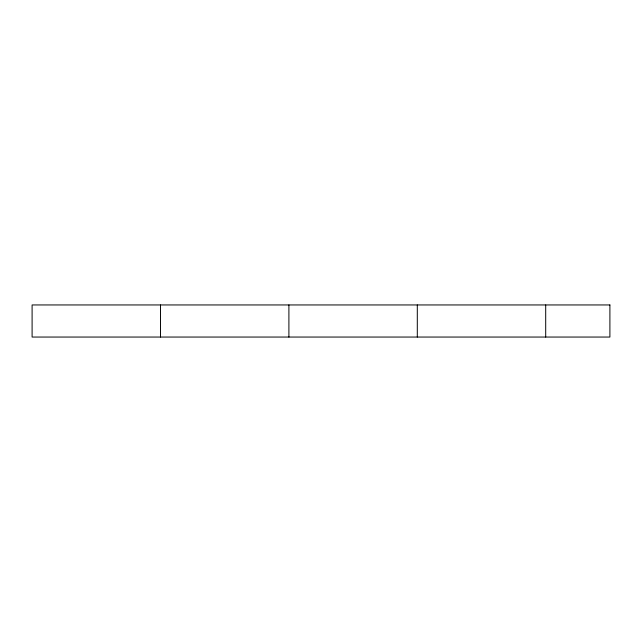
<?xml version="1.0" encoding="UTF-8"?>
<svg xmlns="http://www.w3.org/2000/svg" width="642" height="642" viewBox="0 0 642 642"><rect width="100%" height="100%" fill="white"/><g stroke="black" fill="none" stroke-linecap="round" stroke-linejoin="round"><path stroke-width="0.96" d="M545.7 304.95L545.7 337.05M417.3 304.95L417.3 337.05M288.9 304.95L288.9 337.05M160.5 304.95L160.5 337.05M609.9 304.95L32.1 304.95L32.1 337.05L609.9 337.05L609.9 304.95"/></g></svg>
